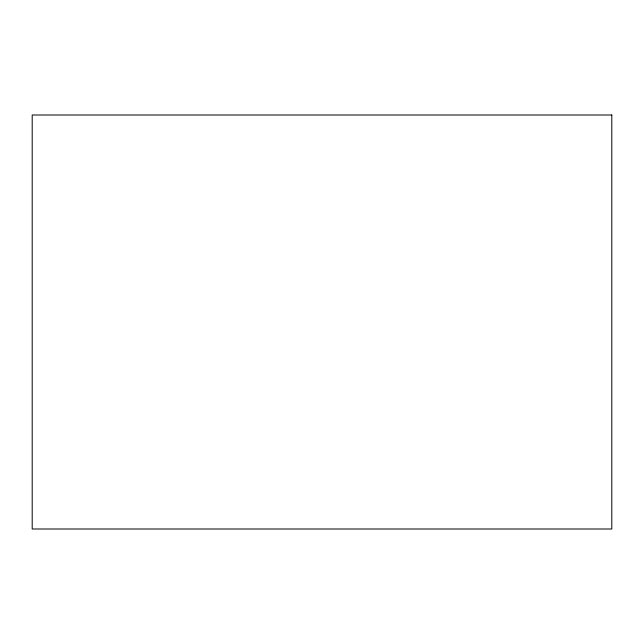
<?xml version="1.0" encoding="UTF-8"?>
<svg xmlns="http://www.w3.org/2000/svg" width="644" height="644" viewBox="0 0 644 644"><rect width="100%" height="100%" fill="white"/><g stroke="black" fill="none" stroke-linecap="round" stroke-linejoin="round"><path stroke-width="0.97" d="M611.8 115.002L32.2 115.002L32.2 528.998L611.8 528.998L611.8 115.002"/></g></svg>
